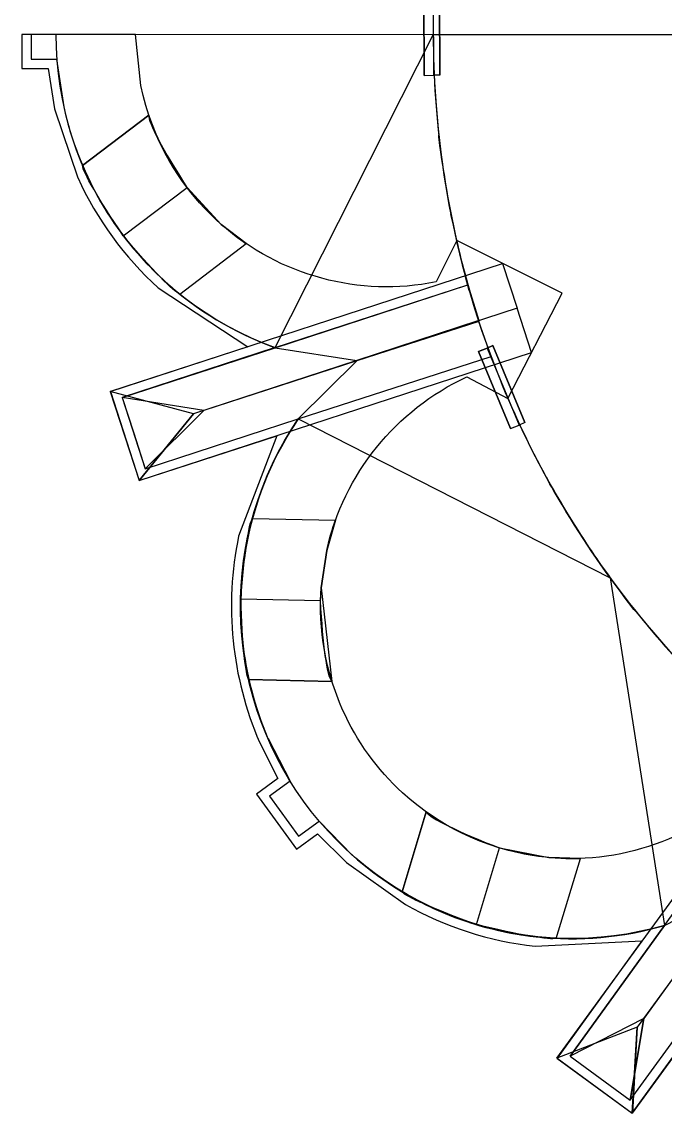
# Model space of a CAD drawing. Extents: x 77 to 121, y -270 to -21.
# Drawn here: x 85.67 to 92.55, y -74.28 to -62.63 of the extents above; entities that cross this region are included whole.
import ezdxf

# ---------------------------------------------------------------- set-up
doc = ezdxf.new("R2010")
doc.units = 0
doc.layers.add('MODEL$NOYON', color=7, linetype='CONTINUOUS')

msp = doc.modelspace()

# ---------------------------------------------------------------- linework, layer by layer
at = {"layer": 'MODEL$NOYON'}
for p, q in [((89.967, -62.311, 9.805), (89.969, -63.201, 9.805)), ((89.969, -63.201, 13.816), (89.967, -62.311, 13.816)), ((90.067, -62.311, 9.805), (90.069, -63.2, 9.805)), ((90.067, -62.311, 13.816), (90.069, -63.2, 13.816)), ((90.135, -62.311, 9.805), (90.137, -63.2, 9.805)), ((90.137, -63.2, 13.816), (90.135, -62.311, 13.816)), ((86.888, -62.765, 7.226), (85.672, -62.765, 7.226)), ((85.672, -62.765, 7.226), (85.672, -63.128, 7.226)), ((86.888, -62.765, 7.577), (85.672, -62.765, 7.577)), ((85.672, -62.765, 7.577), (85.672, -62.765, 7.226)), ((85.672, -62.765, 7.577), (85.672, -63.128, 7.577)), ((86.888, -62.765), (85.772, -62.765)), ((85.772, -62.765), (85.772, -63.029)), ((86.888, -62.765), (85.772, -62.765)), ((85.772, -62.765), (85.772, -63.029)), ((86.888, -62.765, 7.226), (85.772, -62.765, 7.226)), ((85.772, -62.765, 7.226), (85.772, -62.765)), ((85.772, -62.765, 7.226), (85.772, -63.029, 7.226)), ((86.888, -62.765), (85.772, -62.765)), ((85.772, -62.765), (85.772, -63.029)), ((86.888, -62.765, 7.226), (85.772, -62.765, 7.226)), ((85.772, -62.765, 7.226), (85.772, -62.765)), ((85.772, -62.765, 7.226), (85.772, -63.029, 7.226)), ((90.068, -62.768, 9.805), (86.035, -62.765, 7.577)), ((86.943, -63.31), (86.888, -62.765)), ((86.943, -63.31), (86.888, -62.765)), ((86.943, -63.31, 7.226), (86.888, -62.765, 7.226)), ((86.888, -62.765, 7.226), (86.888, -62.765)), ((86.943, -63.31), (86.888, -62.765)), ((86.943, -63.31, 7.226), (86.888, -62.765, 7.226)), ((86.888, -62.765, 7.226), (86.888, -62.765)), ((86.943, -63.31, 7.226), (86.888, -62.765, 7.226)), ((86.943, -63.31, 7.577), (86.888, -62.765, 7.577)), ((86.888, -62.765, 7.577), (86.888, -62.765, 7.226)), ((88.379, -66.107, 7.577), (90.068, -62.768, 9.805)), ((90.068, -62.768, 13.816), (90.068, -62.768, 7.577)), ((94.736, -62.768, 15.827), (90.068, -62.768, 13.816)), ((85.672, -63.128, 7.226), (85.953, -63.128, 7.226)), ((85.672, -63.128, 7.577), (85.672, -63.128, 7.226)), ((85.672, -63.128, 7.577), (85.953, -63.128, 7.577)), ((85.772, -63.029), (86.044, -63.029)), ((85.772, -63.029), (86.044, -63.029)), ((85.772, -63.029, 7.226), (85.772, -63.029)), ((85.772, -63.029, 7.226), (86.044, -63.029, 7.226)), ((85.772, -63.029), (86.044, -63.029)), ((85.772, -63.029, 7.226), (85.772, -63.029)), ((85.772, -63.029, 7.226), (86.044, -63.029, 7.226)), ((85.953, -63.128, 7.226), (86.022, -63.559, 7.226)), ((85.953, -63.128, 7.577), (85.953, -63.128, 7.226)), ((85.953, -63.128, 7.577), (86.022, -63.559, 7.577)), ((86.044, -63.029), (86.12, -63.537)), ((86.044, -63.029, 7.226), (86.044, -63.029)), ((86.044, -63.029), (86.12, -63.537)), ((86.044, -63.029, 7.226), (86.12, -63.537, 7.226)), ((86.044, -63.029), (86.12, -63.537)), ((86.044, -63.029, 7.226), (86.044, -63.029)), ((86.044, -63.029, 7.226), (86.12, -63.537, 7.226)), ((89.969, -63.201, 9.805), (90.069, -63.2, 9.805)), ((89.969, -63.201, 13.816), (90.069, -63.2, 13.816)), ((89.969, -63.201, 9.805), (89.969, -63.201, 13.816)), ((90.069, -63.2, 9.805), (90.069, -63.2, 13.816)), ((90.137, -63.2, 9.805), (90.069, -63.2, 9.805)), ((90.137, -63.2, 13.816), (90.069, -63.2, 13.816)), ((90.137, -63.2, 9.805), (90.137, -63.2, 13.816)), ((86.943, -63.31, 7.226), (86.943, -63.31)), ((86.943, -63.31, 7.226), (86.943, -63.31)), ((86.943, -63.31, 7.577), (86.943, -63.31, 7.226)), ((86.022, -63.559, 7.226), (86.269, -64.293, 7.226)), ((86.022, -63.559, 7.577), (86.022, -63.559, 7.226)), ((86.022, -63.559, 7.577), (86.269, -64.293, 7.577)), ((86.12, -63.537, 7.226), (86.12, -63.537)), ((87.029, -63.627, 5.492), (86.321, -64.164, 5.492)), ((86.321, -64.164, 2.836), (87.029, -63.627, 2.836)), ((87.029, -63.627, 2.836), (87.029, -63.627, 5.492)), ((90.126, -63.834, 11.625), (90.126, -63.834, 10.297)), ((86.321, -64.164, 5.492), (86.321, -64.164, 2.836)), ((86.269, -64.293, 7.577), (86.269, -64.293, 7.226)), ((86.755, -64.912, 6.551), (87.437, -64.397, 6.552)), ((87.437, -64.397, 6.552), (87.803, -64.791, 6.209)), ((87.803, -64.791, 7.226), (87.803, -64.791, 6.209)), ((88.069, -64.997, 2.836), (87.803, -64.791, 2.836)), ((87.803, -64.791, 2.836), (87.803, -64.791)), ((87.803, -64.791, 7.226), (87.803, -64.791)), ((87.803, -64.791, 7.577), (87.803, -64.791, 7.226)), ((87.36, -65.535, 5.492), (88.069, -64.997, 5.492)), ((87.36, -65.535, 2.836), (88.069, -64.997, 2.836)), ((88.069, -64.997, 5.492), (88.069, -64.997, 2.836)), ((90.318, -64.962), (90.097, -65.406)), ((90.318, -64.962), (90.097, -65.406)), ((90.318, -64.962, 7.226), (90.097, -65.406, 7.226)), ((90.318, -64.962), (90.097, -65.406)), ((90.318, -64.962, 7.226), (90.097, -65.406, 7.226)), ((90.318, -64.962, 7.226), (90.097, -65.406, 7.226)), ((90.318, -64.962, 7.577), (90.097, -65.406, 7.577)), ((91.445, -65.527), (90.318, -64.962)), ((91.445, -65.527), (90.318, -64.962)), ((91.445, -65.527, 7.226), (90.318, -64.962, 7.226)), ((90.318, -64.962, 7.226), (90.318, -64.962)), ((91.445, -65.527), (90.318, -64.962)), ((91.445, -65.527, 7.226), (90.318, -64.962, 7.226)), ((90.318, -64.962, 7.226), (90.318, -64.962)), ((91.445, -65.527, 7.226), (90.318, -64.962, 7.226)), ((91.445, -65.527, 7.577), (90.318, -64.962, 7.577)), ((90.318, -64.962, 7.577), (90.318, -64.962, 7.226)), ((86.617, -66.577, 7.577), (90.808, -65.21, 7.577)), ((90.808, -65.21, 7.577), (90.963, -65.685, 8.575)), ((87.13, -65.47, 7.226), (88.088, -66.097, 7.226)), ((87.13, -65.47, 7.577), (87.13, -65.47, 7.226)), ((87.13, -65.47, 7.577), (88.088, -66.097, 7.577)), ((87.197, -65.396, 7.226), (87.197, -65.396)), ((88.379, -66.107, 7.577), (90.437, -65.435, 7.577)), ((88.379, -66.108, 7.577), (90.437, -65.436, 7.577)), ((90.097, -65.406, 7.226), (90.097, -65.406)), ((90.097, -65.406, 7.226), (90.097, -65.406)), ((90.097, -65.406, 7.577), (90.097, -65.406, 7.226)), ((90.437, -65.436, 7.577), (90.554, -65.819, 8.575)), ((87.36, -65.535, 2.836), (87.36, -65.535, 5.492)), ((90.462, -65.521, 10.297), (90.462, -65.521, 11.625)), ((90.864, -66.649), (91.445, -65.527)), ((90.864, -66.649), (91.445, -65.527)), ((90.864, -66.649, 7.226), (91.445, -65.527, 7.226)), ((90.864, -66.649), (91.445, -65.527)), ((90.864, -66.649, 7.226), (91.445, -65.527, 7.226)), ((90.864, -66.649, 7.226), (91.445, -65.527, 7.226)), ((90.864, -66.649, 7.577), (91.445, -65.527, 7.577)), ((91.445, -65.527, 7.226), (91.445, -65.527)), ((91.445, -65.527, 7.226), (91.445, -65.527)), ((91.445, -65.527, 7.577), (91.445, -65.527, 7.226)), ((90.963, -65.685, 8.575), (87.506, -66.812, 8.575)), ((90.963, -65.685, 8.575), (87.506, -66.812, 8.575)), ((91.117, -66.16, 7.577), (90.963, -65.685, 8.575)), ((90.554, -65.819, 8.575), (89.252, -66.244, 8.575)), ((90.556, -65.827, 8.575), (89.251, -66.247, 8.575)), ((90.687, -66.202, 7.577), (90.556, -65.827, 8.575)), ((88.088, -66.097, 7.226), (86.619, -66.576, 7.226)), ((88.088, -66.097, 7.577), (86.619, -66.576, 7.577)), ((88.379, -66.107), (86.745, -66.64)), ((88.379, -66.107), (86.745, -66.64)), ((88.379, -66.107, 7.226), (86.745, -66.64, 7.226)), ((88.379, -66.107), (86.745, -66.64)), ((88.379, -66.107, 7.226), (86.745, -66.64, 7.226)), ((86.745, -66.641, 7.577), (88.379, -66.108, 7.577)), ((86.927, -67.525, 7.577), (91.117, -66.16, 7.577)), ((88.088, -66.097, 7.577), (88.088, -66.097, 7.226)), ((88.379, -66.107, 7.226), (88.379, -66.107)), ((88.379, -66.107, 7.226), (88.379, -66.107)), ((88.379, -66.108, 7.577), (89.252, -66.244, 8.575)), ((90.642, -66.111, 9.805), (90.55, -66.15, 9.805)), ((90.55, -66.15, 13.816), (90.642, -66.111, 13.816)), ((90.55, -66.15, 9.805), (90.892, -66.971, 9.805)), ((90.892, -66.971, 13.816), (90.55, -66.15, 13.816)), ((90.55, -66.15, 13.816), (90.55, -66.15, 9.805)), ((90.642, -66.111, 9.805), (90.705, -66.085, 9.805)), ((90.705, -66.085, 13.816), (90.642, -66.111, 13.816)), ((90.642, -66.111, 9.805), (90.984, -66.933, 9.805)), ((90.642, -66.111, 13.816), (90.984, -66.933, 13.816)), ((90.642, -66.111, 9.805), (90.642, -66.111, 13.816)), ((90.705, -66.085, 9.805), (91.046, -66.907, 9.805)), ((91.046, -66.907, 13.816), (90.705, -66.085, 13.816)), ((90.705, -66.085, 13.816), (90.705, -66.085, 9.805)), ((89.252, -66.244, 8.575), (87.618, -66.777, 8.575)), ((89.251, -66.247, 8.575), (87.618, -66.777, 8.575)), ((88.623, -66.868, 7.577), (90.687, -66.202, 7.577)), ((88.623, -66.868, 7.577), (89.251, -66.247, 8.575)), ((88.625, -66.867, 7.577), (90.687, -66.2, 7.577)), ((90.425, -66.42), (90.864, -66.649)), ((90.425, -66.42), (90.864, -66.649)), ((90.425, -66.42, 7.226), (90.425, -66.42)), ((90.425, -66.42, 7.226), (90.864, -66.649, 7.226)), ((90.425, -66.42), (90.864, -66.649)), ((90.425, -66.42, 7.226), (90.425, -66.42)), ((90.425, -66.42, 7.226), (90.864, -66.649, 7.226)), ((90.425, -66.42, 7.226), (90.864, -66.649, 7.226)), ((90.425, -66.42, 7.577), (90.425, -66.42, 7.226)), ((90.425, -66.42, 7.577), (90.864, -66.649, 7.577)), ((86.617, -66.577, 7.577), (86.926, -67.525, 7.577)), ((87.506, -66.812, 8.575), (86.617, -66.577, 7.577)), ((87.506, -66.812, 8.575), (86.617, -66.577, 7.577)), ((86.619, -66.576, 7.226), (86.926, -67.525, 7.226)), ((86.619, -66.576, 7.577), (86.619, -66.576, 7.226)), ((86.619, -66.576, 7.577), (86.926, -67.525, 7.577)), ((86.745, -66.64), (86.868, -67.02)), ((86.745, -66.64), (86.868, -67.02)), ((86.745, -66.64, 7.226), (86.745, -66.64)), ((86.745, -66.64, 7.226), (86.868, -67.02, 7.226)), ((86.745, -66.64), (86.868, -67.02)), ((86.745, -66.64, 7.226), (86.745, -66.64)), ((86.745, -66.64, 7.226), (86.868, -67.02, 7.226)), ((86.745, -66.641, 7.577), (86.99, -67.399, 7.577)), ((87.618, -66.777, 8.575), (86.745, -66.641, 7.577)), ((87.618, -66.777, 8.575), (86.745, -66.641, 7.577)), ((90.864, -66.649, 7.226), (90.864, -66.649)), ((90.864, -66.649, 7.226), (90.864, -66.649)), ((90.864, -66.649, 7.577), (90.864, -66.649, 7.226)), ((86.926, -67.525, 7.577), (87.506, -66.812, 8.575)), ((87.506, -66.812, 8.575), (86.927, -67.525, 7.577)), ((86.99, -67.399, 7.577), (87.618, -66.777, 8.575)), ((87.618, -66.777, 8.575), (86.99, -67.399, 7.577)), ((86.99, -67.4), (88.625, -66.867)), ((86.99, -67.4), (88.625, -66.867)), ((86.99, -67.4, 7.226), (88.625, -66.867, 7.226)), ((86.99, -67.4), (88.625, -66.867)), ((86.99, -67.4, 7.226), (88.625, -66.867, 7.226)), ((86.99, -67.399, 7.577), (88.623, -66.868, 7.577)), ((88.625, -66.867, 7.226), (88.625, -66.867)), ((88.625, -66.867, 7.577), (91.958, -68.566, 9.805)), ((88.625, -66.867, 7.226), (88.625, -66.867)), ((90.892, -66.971, 9.805), (90.984, -66.933, 9.805)), ((90.892, -66.971, 13.816), (90.984, -66.933, 13.816)), ((90.892, -66.971, 9.805), (90.892, -66.971, 13.816)), ((91.046, -66.907, 9.805), (90.984, -66.933, 9.805)), ((91.046, -66.907, 13.816), (90.984, -66.933, 13.816)), ((90.984, -66.933, 9.805), (90.984, -66.933, 13.816)), ((91.046, -66.907, 9.805), (91.046, -66.907, 13.816)), ((86.868, -67.02), (86.99, -67.4)), ((86.868, -67.02), (86.99, -67.4)), ((86.868, -67.02, 7.226), (86.868, -67.02)), ((86.868, -67.02, 7.226), (86.99, -67.4, 7.226)), ((86.868, -67.02), (86.99, -67.4)), ((86.868, -67.02, 7.226), (86.868, -67.02)), ((86.868, -67.02, 7.226), (86.99, -67.4, 7.226)), ((86.926, -67.525, 7.226), (88.395, -67.047, 7.226)), ((86.926, -67.525, 7.577), (88.395, -67.047, 7.577)), ((88.395, -67.047, 7.226), (87.988, -68.119, 7.226)), ((88.395, -67.047, 7.577), (87.988, -68.119, 7.577)), ((88.395, -67.047, 7.577), (88.395, -67.047, 7.226)), ((86.99, -67.4, 7.226), (86.99, -67.4)), ((86.99, -67.4, 7.226), (86.99, -67.4)), ((86.926, -67.525, 7.577), (86.926, -67.525, 7.226)), ((91.276, -67.491, 11.625), (91.276, -67.491, 10.297)), ((88.135, -67.93, 5.492), (88.135, -67.93, 2.836)), ((88.135, -67.93, 5.492), (89.023, -67.95, 5.492)), ((88.135, -67.93, 2.836), (89.023, -67.95, 2.836)), ((89.023, -67.95, 2.836), (88.929, -68.272, 2.836)), ((89.023, -67.95, 5.492), (89.023, -67.95, 2.836)), ((87.988, -68.119, 7.577), (87.988, -68.119, 7.226)), ((88.085, -68.139, 7.226), (88.085, -68.139)), ((88.87, -68.671), (88.929, -68.272)), ((88.87, -68.671), (88.929, -68.272)), ((88.87, -68.671, 7.226), (88.929, -68.272, 7.226)), ((88.87, -68.671, 6.498), (88.929, -68.272, 6.207)), ((88.929, -68.272, 2.836), (88.87, -68.671, 2.836)), ((88.87, -68.671), (88.929, -68.272)), ((88.87, -68.671, 7.226), (88.929, -68.272, 7.226)), ((88.87, -68.671, 7.226), (88.929, -68.272, 7.226)), ((88.87, -68.671, 7.577), (88.929, -68.272, 7.577)), ((88.929, -68.272, 7.226), (88.929, -68.272, 6.207)), ((88.929, -68.272, 2.836), (88.929, -68.272)), ((88.929, -68.272, 7.226), (88.929, -68.272)), ((88.929, -68.272, 7.577), (88.929, -68.272, 7.226)), ((91.958, -68.566, 9.805), (92.538, -72.274, 7.577)), ((88.864, -68.807, 6.552), (88.87, -68.671, 6.498)), ((88.87, -68.671, 7.226), (88.87, -68.671, 6.498)), ((88.87, -68.671, 2.836), (88.985, -69.67, 2.836)), ((88.87, -68.671, 2.836), (88.87, -68.671)), ((88.87, -68.671, 7.226), (88.87, -68.671)), ((88.87, -68.671, 7.577), (88.87, -68.671, 7.226)), ((88.011, -68.788, 6.552), (88.864, -68.807, 6.552)), ((92.231, -68.922, 10.297), (92.231, -68.922, 11.625)), ((88.097, -69.65, 2.836), (88.097, -69.65, 5.492)), ((88.985, -69.67, 5.492), (88.097, -69.65, 5.492)), ((88.097, -69.65, 2.836), (88.985, -69.67, 2.836)), ((88.985, -69.67, 2.836), (88.985, -69.67, 5.492)), ((89.099, -69.972, 7.226), (89.099, -69.972)), ((89.099, -69.972, 7.226), (89.099, -69.972)), ((89.099, -69.972, 7.577), (89.099, -69.972, 7.226)), ((91.388, -73.691, 7.577), (93.985, -70.129, 7.577)), ((88.21, -70.318, 7.226), (88.407, -70.707, 7.226)), ((88.21, -70.318, 7.577), (88.21, -70.318, 7.226)), ((88.21, -70.318, 7.577), (88.407, -70.707, 7.577)), ((88.302, -70.279), (88.539, -70.734)), ((88.302, -70.279), (88.539, -70.734)), ((88.302, -70.279, 7.226), (88.539, -70.734, 7.226)), ((88.302, -70.279), (88.539, -70.734)), ((88.302, -70.279, 7.226), (88.302, -70.279)), ((88.302, -70.279, 7.226), (88.539, -70.734, 7.226)), ((94.388, -70.423, 8.575), (92.246, -73.361, 8.575)), ((94.389, -70.423, 8.575), (92.246, -73.361, 8.575)), ((92.538, -72.274, 7.577), (93.822, -70.5, 7.577)), ((92.538, -72.274, 7.577), (93.822, -70.5, 7.577)), ((88.407, -70.707, 7.226), (88.179, -70.873, 7.226)), ((88.407, -70.707, 7.577), (88.179, -70.873, 7.577)), ((88.407, -70.707, 7.577), (88.407, -70.707, 7.226)), ((88.539, -70.734), (88.318, -70.895)), ((88.539, -70.734), (88.318, -70.895)), ((88.539, -70.734, 7.226), (88.318, -70.895, 7.226)), ((88.539, -70.734), (88.318, -70.895)), ((88.539, -70.734, 7.226), (88.318, -70.895, 7.226)), ((88.539, -70.734, 7.226), (88.539, -70.734)), ((88.539, -70.734, 7.226), (88.539, -70.734)), ((92.195, -74.279, 7.577), (94.792, -70.717, 7.577)), ((88.179, -70.873, 7.226), (88.605, -71.462, 7.226)), ((88.179, -70.873, 7.577), (88.179, -70.873, 7.226)), ((88.179, -70.873, 7.577), (88.605, -71.462, 7.577)), ((88.318, -70.895), (88.627, -71.322)), ((88.318, -70.895), (88.627, -71.322)), ((88.318, -70.895, 7.226), (88.318, -70.895)), ((88.318, -70.895, 7.226), (88.627, -71.322, 7.226)), ((88.318, -70.895), (88.627, -71.322)), ((88.318, -70.895, 7.226), (88.318, -70.895)), ((88.318, -70.895, 7.226), (88.627, -71.322, 7.226)), ((89.739, -70.858, 7.226), (89.739, -70.858)), ((89.739, -70.858, 7.226), (89.739, -70.858)), ((89.739, -70.858, 7.577), (89.739, -70.858, 7.226)), ((88.627, -71.322), (88.848, -71.161)), ((88.627, -71.322), (88.848, -71.161)), ((88.627, -71.322, 7.226), (88.848, -71.161, 7.226)), ((88.627, -71.322), (88.848, -71.161)), ((88.627, -71.322, 7.226), (88.848, -71.161, 7.226)), ((88.848, -71.161), (89.206, -71.528)), ((88.848, -71.161, 7.226), (88.848, -71.161)), ((88.848, -71.161), (89.206, -71.528)), ((88.848, -71.161, 7.226), (89.206, -71.528, 7.226)), ((88.848, -71.161), (89.206, -71.528)), ((88.848, -71.161, 7.226), (88.848, -71.161)), ((88.848, -71.161, 7.226), (89.206, -71.528, 7.226)), ((89.992, -71.063, 5.492), (89.735, -71.916, 5.492)), ((89.735, -71.916, 2.836), (89.992, -71.063, 2.836)), ((89.992, -71.063, 2.836), (89.992, -71.063, 5.492)), ((88.605, -71.462, 7.226), (88.832, -71.296, 7.226)), ((88.605, -71.462, 7.577), (88.832, -71.296, 7.577)), ((88.627, -71.322, 7.226), (88.627, -71.322)), ((88.627, -71.322, 7.226), (88.627, -71.322)), ((88.832, -71.296, 7.226), (89.14, -71.603, 7.226)), ((88.832, -71.296, 7.577), (88.832, -71.296, 7.226)), ((88.832, -71.296, 7.577), (89.14, -71.603, 7.577)), ((88.605, -71.462, 7.577), (88.605, -71.462, 7.226)), ((89.206, -71.528, 7.226), (89.206, -71.528)), ((90.528, -72.266, 6.552), (90.775, -71.447, 6.552)), ((90.775, -71.447, 6.552), (91.302, -71.549, 6.209)), ((89.14, -71.603, 7.226), (89.77, -72.051, 7.226)), ((89.14, -71.603, 7.577), (89.14, -71.603, 7.226)), ((89.14, -71.603, 7.577), (89.77, -72.051, 7.577)), ((91.302, -71.549, 7.226), (91.302, -71.549, 6.209)), ((91.64, -71.559, 2.836), (91.302, -71.549, 2.836)), ((91.302, -71.549, 2.836), (91.302, -71.549)), ((91.302, -71.549, 7.226), (91.302, -71.549)), ((91.302, -71.549, 7.577), (91.302, -71.549, 7.226)), ((91.382, -72.413, 5.492), (91.64, -71.559, 5.492)), ((91.382, -72.413, 2.836), (91.64, -71.559, 2.836)), ((91.64, -71.559, 5.492), (91.64, -71.559, 2.836)), ((93.326, -71.872, 8.575), (92.316, -73.268, 8.575)), ((93.325, -71.872, 8.575), (92.316, -73.268, 8.575)), ((92.538, -72.274, 7.577), (93.325, -71.872, 8.575)), ((89.735, -71.916, 5.492), (89.735, -71.916, 2.836)), ((89.77, -72.051, 7.577), (89.77, -72.051, 7.226)), ((92.538, -72.274), (91.529, -73.67)), ((92.538, -72.274), (91.529, -73.67)), ((92.538, -72.274, 7.226), (91.529, -73.67, 7.226)), ((91.529, -73.67, 7.577), (92.538, -72.274, 7.577)), ((92.538, -72.274), (91.529, -73.67)), ((92.538, -72.274, 7.226), (91.529, -73.67, 7.226)), ((92.538, -72.274, 7.226), (92.538, -72.274)), ((92.538, -72.274, 7.226), (92.538, -72.274)), ((91.156, -72.495, 7.226), (92.297, -72.438, 7.226)), ((91.156, -72.495, 7.577), (92.297, -72.438, 7.577)), ((91.167, -72.396, 7.226), (91.167, -72.396)), ((91.382, -72.413, 2.836), (91.382, -72.413, 5.492)), ((92.297, -72.438, 7.226), (91.39, -73.692, 7.226)), ((92.297, -72.438, 7.577), (91.39, -73.692, 7.577)), ((92.297, -72.438, 7.577), (92.297, -72.438, 7.226)), ((91.156, -72.495, 7.577), (91.156, -72.495, 7.226)), ((92.172, -74.139), (93.183, -72.744)), ((92.172, -74.139), (93.183, -72.744)), ((92.172, -74.139, 7.226), (93.183, -72.744, 7.226)), ((92.172, -74.139, 7.577), (93.183, -72.744, 7.577)), ((92.172, -74.139), (93.183, -72.744)), ((92.172, -74.139, 7.226), (93.183, -72.744, 7.226)), ((92.194, -74.279, 7.226), (93.102, -73.026, 7.226)), ((92.194, -74.279, 7.577), (93.102, -73.026, 7.577)), ((92.316, -73.268, 8.575), (91.529, -73.67, 7.577)), ((92.316, -73.268, 8.575), (91.529, -73.67, 7.577)), ((92.172, -74.139, 7.577), (92.316, -73.268, 8.575)), ((92.316, -73.268, 8.575), (92.172, -74.139, 7.577)), ((92.246, -73.361, 8.575), (91.388, -73.691, 7.577)), ((92.246, -73.361, 8.575), (91.388, -73.691, 7.577)), ((92.194, -74.279, 7.577), (92.246, -73.361, 8.575)), ((92.246, -73.361, 8.575), (92.195, -74.279, 7.577)), ((91.388, -73.691, 7.577), (92.194, -74.279, 7.577)), ((91.39, -73.692, 7.226), (92.194, -74.279, 7.226)), ((91.39, -73.692, 7.577), (91.39, -73.692, 7.226)), ((91.39, -73.692, 7.577), (92.194, -74.279, 7.577)), ((91.529, -73.67), (92.172, -74.139)), ((91.529, -73.67, 7.577), (92.172, -74.139, 7.577)), ((91.529, -73.67), (92.172, -74.139)), ((91.529, -73.67, 7.226), (91.529, -73.67)), ((91.529, -73.67, 7.226), (92.172, -74.139, 7.226)), ((91.529, -73.67), (92.172, -74.139)), ((91.529, -73.67, 7.226), (91.529, -73.67)), ((91.529, -73.67, 7.226), (92.172, -74.139, 7.226)), ((92.172, -74.139, 7.226), (92.172, -74.139)), ((92.172, -74.139, 7.226), (92.172, -74.139)), ((92.194, -74.279, 7.577), (92.194, -74.279, 7.226))]:
    msp.add_line(p, q, dxfattribs=at)
for centre, radius, start, end in [((89.584, -62.768, 7.577), 3.549, 179.9436, 250.1476), ((99.913, -62.765, 13.816), 9.845, 180.017, 269.8359), ((99.913, -62.765, 7.577), 9.845, 180.017, 269.8359), ((99.913, -62.765, 13.816), 9.845, 180.017, 269.8359), ((89.587, -62.768), 3.552, 192.5005, 227.7106), ((89.585, -62.77), 3.549, 192.4857, 227.7254), ((89.585, -62.77, 7.226), 3.549, 192.4857, 227.7254), ((89.587, -62.768), 3.552, 192.5005, 227.7106), ((89.587, -62.768, 7.226), 3.552, 192.5005, 227.7106), ((99.913, -62.765, 10.297), 9.845, 186.2316, 191.2444), ((89.584, -62.769, 2.836), 3.549, 203.1473, 217.1464), ((89.585, -62.77, 7.226), 3.649, 204.6625, 227.7192), ((89.585, -62.77, 7.577), 3.649, 204.6625, 227.7192), ((99.913, -62.765, 10.297), 9.845, 191.2444, 196.2572), ((89.584, -62.769, 2.836), 3.549, 217.1464, 231.2032), ((89.575, -62.782), 3.534, 227.72, 250.2168), ((89.583, -62.768), 3.55, 227.7709, 250.1659), ((89.583, -62.768, 7.226), 3.55, 227.7709, 250.1659), ((89.575, -62.782), 3.534, 227.72, 250.2168), ((89.575, -62.782, 7.226), 3.534, 227.72, 250.2168), ((91.567, -68.865), 3.557, 145.8147, 168.2132), ((91.571, -68.867), 3.56, 145.8263, 168.2015), ((91.571, -68.867, 7.226), 3.56, 145.8263, 168.2015), ((91.567, -68.865), 3.557, 145.8147, 168.2132), ((91.567, -68.865, 7.226), 3.557, 145.8147, 168.2132), ((99.913, -62.765, 10.297), 9.845, 208.6863, 213.7087), ((91.571, -68.867, 2.836), 3.56, 164.7474, 178.7299), ((91.572, -68.867, 7.226), 3.661, 168.2065, 203.3498), ((91.572, -68.867, 7.577), 3.661, 168.2065, 203.3498), ((91.572, -68.867), 3.562, 168.2069, 203.35), ((91.571, -68.867), 3.561, 168.2009, 203.3559), ((91.571, -68.867, 7.226), 3.561, 168.2009, 203.3559), ((91.572, -68.867), 3.562, 168.2069, 203.35), ((91.572, -68.867, 7.226), 3.562, 168.2069, 203.35), ((99.913, -62.765, 10.297), 9.845, 213.7087, 218.7119), ((91.571, -68.867, 2.836), 3.56, 178.7299, 192.7116), ((91.548, -68.888), 3.529, 228.4377, 263.8015), ((91.548, -68.888), 3.529, 228.4368, 263.8024), ((91.548, -68.888, 7.226), 3.529, 228.4368, 263.8024), ((91.548, -68.888), 3.529, 228.4377, 263.8015), ((91.548, -68.888, 7.226), 3.529, 228.4377, 263.8015), ((91.547, -68.887, 2.836), 3.529, 239.1112, 253.2194), ((91.547, -68.89, 7.226), 3.627, 240.6544, 263.8081), ((91.547, -68.89, 7.577), 3.627, 240.6544, 263.8081), ((91.547, -68.887, 2.836), 3.529, 253.2194, 267.3285), ((91.546, -68.893), 3.524, 263.8131, 286.3534), ((91.546, -68.887), 3.529, 263.8322, 286.3343), ((91.546, -68.887, 7.226), 3.529, 263.8322, 286.3343), ((91.546, -68.893), 3.524, 263.8131, 286.3534), ((91.546, -68.893, 7.226), 3.524, 263.8131, 286.3534)]:
    msp.add_arc(centre, radius, start, end, dxfattribs=at)
at = {"layer": 'MODEL$NOYON', "extrusion": (0.199749, -0.611858, 0.76533)}
msp.add_arc((82.108, -64.711, 63.9), 16.452, 166.0588, 178.2536, dxfattribs=at)
at = {"layer": 'MODEL$NOYON', "extrusion": (0, 0, -1)}
for centre, radius, start, end in [((-89.584, -62.768), 2.695, 311.3575, 348.3994), ((-89.584, -62.768), 2.695, 311.3575, 348.3994), ((-89.584, -62.768, -7.226), 2.695, 311.3575, 348.3994), ((-89.584, -62.768), 2.695, 311.3575, 348.3994), ((-89.584, -62.768, -7.226), 2.695, 311.3575, 348.3994), ((-89.584, -62.768, -7.226), 2.695, 311.3575, 348.3994), ((-89.584, -62.768, -7.577), 2.695, 311.3575, 348.3994), ((-89.582, -62.769, -2.836), 2.694, 311.3508, 341.4196), ((-89.571, -62.782), 2.676, 258.6621, 311.3668), ((-89.571, -62.782), 2.676, 258.6621, 311.3668), ((-89.571, -62.782, -7.226), 2.676, 258.6621, 311.3668), ((-89.571, -62.782), 2.676, 258.6621, 311.3668), ((-89.571, -62.782, -7.226), 2.676, 258.6621, 311.3668), ((-89.571, -62.782, -7.226), 2.676, 258.6621, 311.3668), ((-89.571, -62.782, -7.577), 2.676, 258.6621, 311.3668), ((-91.555, -68.863), 2.692, 12.6846, 65.1827), ((-91.555, -68.863), 2.692, 12.6846, 65.1827), ((-91.555, -68.863, -7.226), 2.692, 12.6846, 65.1827), ((-91.555, -68.863), 2.692, 12.6846, 65.1827), ((-91.555, -68.863, -7.226), 2.692, 12.6846, 65.1827), ((-91.555, -68.863, -7.226), 2.692, 12.6846, 65.1827), ((-91.555, -68.863, -7.577), 2.692, 12.6846, 65.1827), ((-91.553, -68.868, -7.577), 3.546, 253.8572, 34.349), ((-91.565, -68.867), 2.702, 335.8497, 4.1673), ((-91.565, -68.867), 2.702, 335.8497, 4.1673), ((-91.565, -68.867, -7.226), 2.702, 335.8497, 4.1673), ((-91.565, -68.867), 2.702, 335.8497, 4.1673), ((-91.565, -68.867, -7.226), 2.702, 335.8497, 4.1673), ((-91.565, -68.867, -7.226), 2.702, 335.8497, 4.1673), ((-91.565, -68.867, -7.577), 2.702, 335.8497, 4.1673), ((-91.552, -68.875), 2.687, 312.4217, 335.8864), ((-91.552, -68.875), 2.687, 312.4217, 335.8864), ((-91.552, -68.875, -7.226), 2.687, 312.4217, 335.8864), ((-91.552, -68.875), 2.687, 312.4217, 335.8864), ((-91.552, -68.875, -7.226), 2.687, 312.4217, 335.8864), ((-91.552, -68.875, -7.226), 2.687, 312.4217, 335.8864), ((-91.552, -68.875, -7.577), 2.687, 312.4217, 335.8864), ((-91.546, -68.883), 2.678, 222.5472, 275.2278), ((-91.546, -68.883), 2.678, 222.5472, 275.2278), ((-91.546, -68.883, -7.226), 2.678, 222.5472, 275.2278), ((-91.546, -68.883), 2.678, 222.5472, 275.2278), ((-91.546, -68.883, -7.226), 2.678, 222.5472, 275.2278), ((-91.546, -68.883, -7.226), 2.678, 222.5472, 275.2278), ((-91.546, -68.883, -7.577), 2.678, 222.5472, 275.2278), ((-91.547, -68.883), 2.678, 275.2627, 312.466), ((-91.547, -68.883), 2.678, 275.2627, 312.466), ((-91.547, -68.883, -7.226), 2.678, 275.2627, 312.466), ((-91.547, -68.883), 2.678, 275.2627, 312.466), ((-91.547, -68.883, -7.226), 2.678, 275.2627, 312.466), ((-91.547, -68.883, -7.226), 2.678, 275.2627, 312.466), ((-91.547, -68.883, -7.577), 2.678, 275.2627, 312.466), ((-91.547, -68.884, -2.836), 2.677, 275.2569, 305.5098)]:
    msp.add_arc(centre, radius, start, end, dxfattribs=at)
at = {"layer": 'MODEL$NOYON', "extrusion": (0.81743, 0.567603, 0.098156)}
msp.add_arc((-103.162, 1.869, 35.564), 1.27, 6.4106, 71.8023, dxfattribs=at)
at = {"layer": 'MODEL$NOYON', "extrusion": (-0.983822, -0.177425, -0.024791)}
msp.add_arc((79.786, 9.638, -77.631), 0.972, 96.4509, 176.1083, dxfattribs=at)
at = {"layer": 'MODEL$NOYON', "extrusion": (-0.814043, -0.576191, -0.073054)}
msp.add_arc((103.497, 2.901, -33.699), 1.262, 108.1486, 173.7379, dxfattribs=at)
at = {"layer": 'MODEL$NOYON', "extrusion": (-0.976872, -0.212382, -0.024791)}
msp.add_arc((82.274, 9.71, -74.742), 0.972, 3.8913, 83.549, dxfattribs=at)
at = {"layer": 'MODEL$NOYON', "extrusion": (0.665713, 0.745475, 0.033074)}
msp.add_arc((-107.735, 5.004, 10.357), 1.257, 136.4871, 173.2077, dxfattribs=at)
at = {"layer": 'MODEL$NOYON', "extrusion": (-0.77447, -0.628384, -0.073003)}
msp.add_arc((104.675, 3.398, -26.878), 1.266, 6.4292, 71.9161, dxfattribs=at)
at = {"layer": 'MODEL$NOYON', "extrusion": (0.19853, -0.61333, -0.764468)}
msp.add_arc((82.364, 73.852, 52.814), 16.48, 165.998, 178.1546, dxfattribs=at)
at = {"layer": 'MODEL$NOYON', "extrusion": (-0.841462, -0.539747, -0.024791)}
msp.add_arc((107.06, 10.555, -40.666), 0.972, 96.4509, 176.1083, dxfattribs=at)
at = {"layer": 'MODEL$NOYON', "extrusion": (-0.995847, 0.054718, -0.072764)}
msp.add_arc((64.25, -1.337, -91.886), 1.265, 108.1407, 173.6588, dxfattribs=at)
at = {"layer": 'MODEL$NOYON', "extrusion": (-0.976554, 0.212784, -0.03265)}
msp.add_arc((48.687, 2.029, -101.574), 1.256, 136.6146, 173.2159, dxfattribs=at)
at = {"layer": 'MODEL$NOYON', "extrusion": (-0.821688, -0.569399, -0.024791)}
msp.add_arc((108.212, 10.65, -36.829), 0.972, 3.8913, 83.549, dxfattribs=at)
at = {"layer": 'MODEL$NOYON', "extrusion": (0.522193, -0.377739, 0.76461)}
msp.add_arc((14.343, -85.335, 81.417), 16.483, 166.1045, 178.2588, dxfattribs=at)
at = {"layer": 'MODEL$NOYON', "extrusion": (-0.997295, -0.010532, -0.07275)}
msp.add_arc((69.32, -1.017, -87.525), 1.265, 6.3385, 71.8586, dxfattribs=at)
at = {"layer": 'MODEL$NOYON', "extrusion": (-0.994998, -0.019638, -0.097948)}
msp.add_arc((70.15, -3.255, -87.709), 1.27, 6.4107, 71.803, dxfattribs=at)
at = {"layer": 'MODEL$NOYON', "extrusion": (0.327299, 0.939733, 0.098883)}
msp.add_arc((-109.621, 9.033, -36.783), 1.27, 6.4139, 71.8007, dxfattribs=at)
at = {"layer": 'MODEL$NOYON', "extrusion": (0.098859, 0.994544, 0.033305)}
msp.add_arc((-97.021, 7.41, -61.926), 1.257, 136.4399, 173.2018, dxfattribs=at)
at = {"layer": 'MODEL$NOYON', "extrusion": (-0.319274, -0.944813, -0.073433)}
msp.add_arc((109.292, 8.231, 38.894), 1.265, 108.1427, 173.6596, dxfattribs=at)
at = {"layer": 'MODEL$NOYON', "extrusion": (-0.256272, -0.96381, -0.073448)}
msp.add_arc((105.664, 8.753, 45.97), 1.265, 6.3431, 71.858, dxfattribs=at)

doc.saveas('drawing.dxf')
